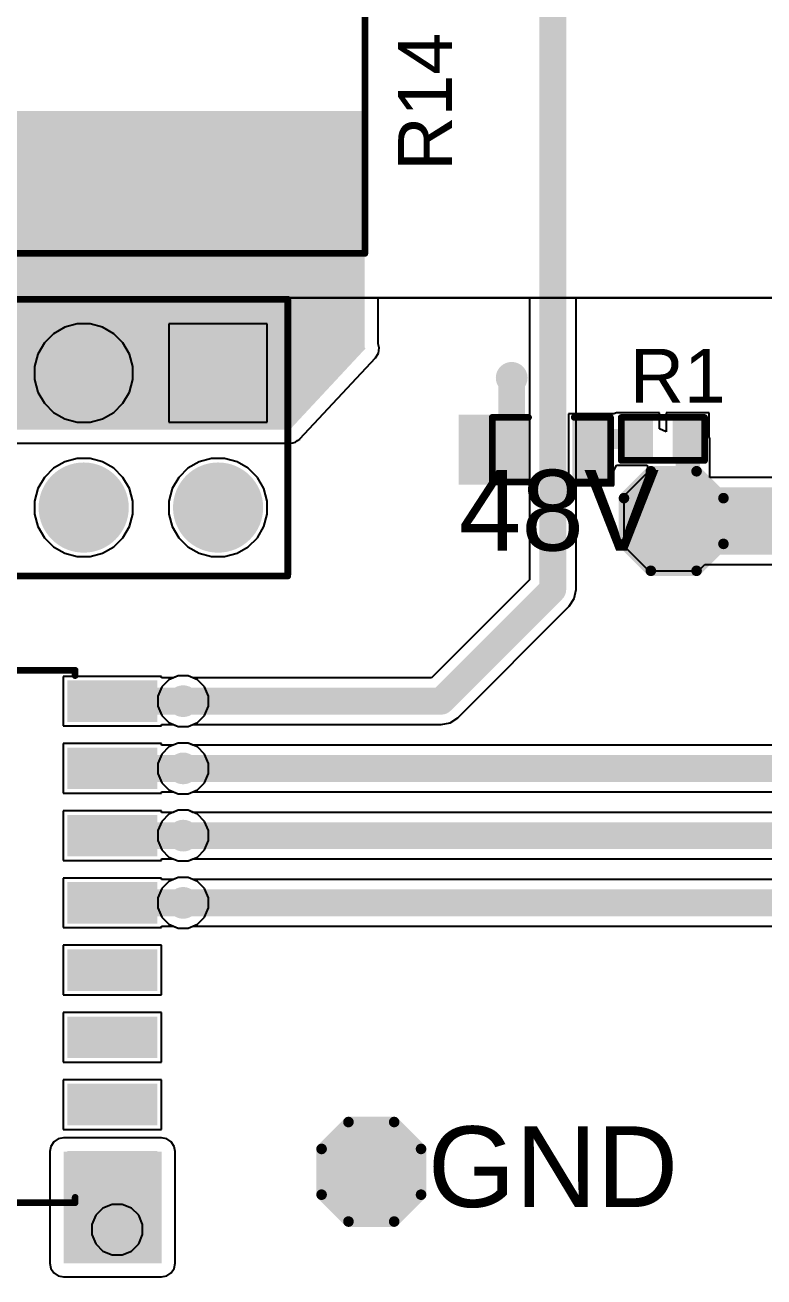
# Model space of a CAD drawing. Header units: millimetres. Extents: x 0 to 5381, y 0 to 5431.
# Drawn here: x 14.64 to 28.61, y 29.31 to 52.95 of the extents above; entities that cross this region are included whole.
import ezdxf

# ---------------------------------------------------------------- set-up
doc = ezdxf.new("R2010")
doc.units = ezdxf.units.MM
for name, color, linetype in [('BottomLayer', 5, 'Continuous'), ('BottomSolder', 6, 'Continuous'), ('MultiLayer', 9, 'Continuous'), ('PadHoleLayer', 156, 'Continuous'), ('TopLayer', 1, 'Continuous'), ('TopOverlay', 2, 'Continuous'), ('TopPaste', 8, 'Continuous'), ('TopSolder', 216, 'Continuous'), ('ViaHoleLayer', 16, 'Continuous')]:
    doc.layers.add(name, color=color, linetype=linetype)
doc.styles.add('Arial', font='', dxfattribs={"height": 0.2})
doc.styles.get('Arial').set_extended_font_data('Arial')

# ---------------------------------------------------------------- blocks, each defined once
blk = doc.blocks.new('16_SOIC__0_154___3_90MM_WIDTH__4')
at = {"layer": 'TopLayer'}
for points in [[(-3.45, 4.735), (-1.95, 4.735), (-1.95, 4.155), (-3.45, 4.155)], [(1.95, 4.735), (3.45, 4.735), (3.45, 4.155), (1.95, 4.155)], [(-3.45, 3.465), (-1.95, 3.465), (-1.95, 2.885), (-3.45, 2.885)], [(1.95, 3.465), (3.45, 3.465), (3.45, 2.885), (1.95, 2.885)], [(-3.45, 2.195), (-1.95, 2.195), (-1.95, 1.615), (-3.45, 1.615)], [(1.95, 2.195), (3.45, 2.195), (3.45, 1.615), (1.95, 1.615)], [(-3.45, 0.925), (-1.95, 0.925), (-1.95, 0.345), (-3.45, 0.345)], [(1.95, 0.925), (3.45, 0.925), (3.45, 0.345), (1.95, 0.345)], [(-3.45, -0.345), (-1.95, -0.345), (-1.95, -0.925), (-3.45, -0.925)], [(1.95, -0.345), (3.45, -0.345), (3.45, -0.925), (1.95, -0.925)], [(-3.45, -1.615), (-1.95, -1.615), (-1.95, -2.195), (-3.45, -2.195)], [(1.95, -1.615), (3.45, -1.615), (3.45, -2.195), (1.95, -2.195)], [(-3.45, -2.885), (-1.95, -2.885), (-1.95, -3.465), (-3.45, -3.465)], [(1.95, -2.885), (3.45, -2.885), (3.45, -3.465), (1.95, -3.465)], [(-3.45, -4.155), (-1.95, -4.155), (-1.95, -4.735), (-3.45, -4.735)], [(1.95, -4.155), (3.45, -4.155), (3.45, -4.735), (1.95, -4.735)]]:
    blk.add_hatch(color=1, dxfattribs=at).paths.add_polyline_path(points)
at = {"layer": 'TopPaste'}
for points in [[(-3.45, 4.735), (-1.95, 4.735), (-1.95, 4.155), (-3.45, 4.155)], [(1.95, 4.735), (3.45, 4.735), (3.45, 4.155), (1.95, 4.155)], [(-3.45, 3.465), (-1.95, 3.465), (-1.95, 2.885), (-3.45, 2.885)], [(1.95, 3.465), (3.45, 3.465), (3.45, 2.885), (1.95, 2.885)], [(-3.45, 2.195), (-1.95, 2.195), (-1.95, 1.615), (-3.45, 1.615)], [(1.95, 2.195), (3.45, 2.195), (3.45, 1.615), (1.95, 1.615)], [(-3.45, 0.925), (-1.95, 0.925), (-1.95, 0.345), (-3.45, 0.345)], [(1.95, 0.925), (3.45, 0.925), (3.45, 0.345), (1.95, 0.345)], [(-3.45, -0.345), (-1.95, -0.345), (-1.95, -0.925), (-3.45, -0.925)], [(1.95, -0.345), (3.45, -0.345), (3.45, -0.925), (1.95, -0.925)], [(-3.45, -1.615), (-1.95, -1.615), (-1.95, -2.195), (-3.45, -2.195)], [(1.95, -1.615), (3.45, -1.615), (3.45, -2.195), (1.95, -2.195)], [(-3.45, -2.885), (-1.95, -2.885), (-1.95, -3.465), (-3.45, -3.465)], [(1.95, -2.885), (3.45, -2.885), (3.45, -3.465), (1.95, -3.465)], [(-3.45, -4.155), (-1.95, -4.155), (-1.95, -4.735), (-3.45, -4.735)], [(1.95, -4.155), (3.45, -4.155), (3.45, -4.735), (1.95, -4.735)]]:
    blk.add_hatch(color=8, dxfattribs=at).paths.add_polyline_path(points)
at = {"layer": 'TopSolder'}
for points in [[(-3.552, 4.837), (-1.848, 4.837), (-1.848, 4.053), (-3.552, 4.053)], [(1.848, 4.837), (3.552, 4.837), (3.552, 4.053), (1.848, 4.053)], [(-3.552, 3.567), (-1.848, 3.567), (-1.848, 2.783), (-3.552, 2.783)], [(1.848, 3.567), (3.552, 3.567), (3.552, 2.783), (1.848, 2.783)], [(-3.552, 2.297), (-1.848, 2.297), (-1.848, 1.513), (-3.552, 1.513)], [(1.848, 2.297), (3.552, 2.297), (3.552, 1.513), (1.848, 1.513)], [(-3.552, 1.027), (-1.848, 1.027), (-1.848, 0.243), (-3.552, 0.243)], [(1.848, 1.027), (3.552, 1.027), (3.552, 0.243), (1.848, 0.243)], [(-3.552, -0.243), (-1.848, -0.243), (-1.848, -1.027), (-3.552, -1.027)], [(1.848, -0.243), (3.552, -0.243), (3.552, -1.027), (1.848, -1.027)], [(-3.552, -1.513), (-1.848, -1.513), (-1.848, -2.297), (-3.552, -2.297)], [(1.848, -1.513), (3.552, -1.513), (3.552, -2.297), (1.848, -2.297)], [(-3.552, -2.783), (-1.848, -2.783), (-1.848, -3.567), (-3.552, -3.567)], [(1.848, -2.783), (3.552, -2.783), (3.552, -3.567), (1.848, -3.567)], [(-3.552, -4.053), (-1.848, -4.053), (-1.848, -4.837), (-3.552, -4.837)], [(1.848, -4.053), (3.552, -4.053), (3.552, -4.837), (1.848, -4.837)]]:
    blk.add_hatch(color=216, dxfattribs=at).paths.add_polyline_path(points)
at = {"layer": 'TopOverlay', "const_width": 0.127}
for points in [[(-2.117, 5.029), (1.982, 5.029)], [(-2.117, 4.928), (-2.117, 5.029)], [(1.997, 4.928), (1.997, 5.029)], [(-3.776, 4.623), (-3.649, 4.496)], [(-3.776, 4.369), (-3.776, 4.623)], [(-3.776, 4.369), (-3.649, 4.496)], [(-2.117, -5.029), (-2.117, -4.928)], [(-2.117, -5.029), (1.982, -5.029)], [(1.997, -5.029), (1.997, -4.928)]]:
    blk.add_lwpolyline(points, dxfattribs=at)
at = {"layer": 'TopOverlay', "const_width": 0.0635}
for points in [[(-2.149, 5.029, 1), (-2.086, 5.029, 1)], [(-2.149, 5.029, 1), (-2.086, 5.029, 1)], [(-2.149, 4.928, 1), (-2.086, 4.928, 1)], [(1.95, 5.029, 1), (2.013, 5.029, 1)], [(1.966, 5.029, 1), (2.029, 5.029, 1)], [(1.966, 4.928, 1), (2.029, 4.928, 1)], [(-3.808, 4.623, 1), (-3.744, 4.623, 1)], [(-3.808, 4.623, 1), (-3.744, 4.623, 1)], [(-3.681, 4.496, 1), (-3.617, 4.496, 1)], [(-3.681, 4.496, 1), (-3.617, 4.496, 1)], [(-3.808, 4.369, 1), (-3.744, 4.369, 1)], [(-3.808, 4.369, 1), (-3.744, 4.369, 1)], [(-2.149, -4.928, 1), (-2.086, -4.928, 1)], [(-2.149, -5.029, 1), (-2.086, -5.029, 1)], [(-2.149, -5.029, 1), (-2.086, -5.029, 1)], [(1.95, -5.029, 1), (2.013, -5.029, 1)], [(1.966, -4.928, 1), (2.029, -4.928, 1)], [(1.966, -5.029, 1), (2.029, -5.029, 1)]]:
    blk.add_lwpolyline(points, format="xyb", close=True, dxfattribs=at)
blk = doc.blocks.new('T__________6')
at = {"layer": 'TopLayer'}
blk.add_hatch(color=1, dxfattribs=at).paths.add_polyline_path([(0.381, 0.762), (-0.381, 0.762), (-0.762, 0.381), (-0.762, -0.381), (-0.381, -0.762), (0.381, -0.762), (0.762, -0.381), (0.762, 0.381)])
at = {"layer": 'TopPaste'}
blk.add_hatch(color=8, dxfattribs=at).paths.add_polyline_path([(0.381, 0.762), (-0.381, 0.762), (-0.762, 0.381), (-0.762, -0.381), (-0.381, -0.762), (0.381, -0.762), (0.762, -0.381), (0.762, 0.381)])
at = {"layer": 'TopSolder'}
blk.add_hatch(color=216, dxfattribs=at).paths.add_polyline_path([(0.432, 0.864), (-0.432, 0.864), (-0.864, 0.432), (-0.864, -0.432), (-0.432, -0.864), (0.432, -0.864), (0.864, -0.432), (0.864, 0.432)])
at = {"layer": 'TopOverlay', "const_width": 0.2}
for points in [[(-0.432, 0.94), (-0.94, 0.432)], [(-0.432, 0.94), (0.432, 0.94)], [(0.432, 0.94), (0.94, 0.432)], [(-0.94, 0.432), (-0.94, -0.432)], [(0.94, 0.432), (0.94, -0.432)], [(-0.94, -0.432), (-0.432, -0.94)], [(0.94, -0.432), (0.432, -0.94)], [(-0.432, -0.94), (0.432, -0.94)]]:
    blk.add_lwpolyline(points, dxfattribs=at)
at = {"layer": 'TopOverlay', "const_width": 0.1}
for points in [[(-0.482, 0.94, 1), (-0.382, 0.94, 1)], [(-0.482, 0.94, 1), (-0.382, 0.94, 1)], [(0.382, 0.94, 1), (0.482, 0.94, 1)], [(0.382, 0.94, 1), (0.482, 0.94, 1)], [(-0.99, 0.432, 1), (-0.89, 0.432, 1)], [(-0.99, 0.432, 1), (-0.89, 0.432, 1)], [(0.89, 0.432, 1), (0.99, 0.432, 1)], [(0.89, 0.432, 1), (0.99, 0.432, 1)], [(-0.99, -0.432, 1), (-0.89, -0.432, 1)], [(-0.99, -0.432, 1), (-0.89, -0.432, 1)], [(0.89, -0.432, 1), (0.99, -0.432, 1)], [(0.89, -0.432, 1), (0.99, -0.432, 1)], [(-0.482, -0.94, 1), (-0.382, -0.94, 1)], [(-0.482, -0.94, 1), (-0.382, -0.94, 1)], [(0.382, -0.94, 1), (0.482, -0.94, 1)], [(0.382, -0.94, 1), (0.482, -0.94, 1)]]:
    blk.add_lwpolyline(points, format="xyb", close=True, dxfattribs=at)
blk = doc.blocks.new('T__________9')
at = {"layer": 'TopLayer'}
blk.add_hatch(color=1, dxfattribs=at).paths.add_polyline_path([(0.381, 0.762), (-0.381, 0.762), (-0.762, 0.381), (-0.762, -0.381), (-0.381, -0.762), (0.381, -0.762), (0.762, -0.381), (0.762, 0.381)])
at = {"layer": 'TopPaste'}
blk.add_hatch(color=8, dxfattribs=at).paths.add_polyline_path([(0.381, 0.762), (-0.381, 0.762), (-0.762, 0.381), (-0.762, -0.381), (-0.381, -0.762), (0.381, -0.762), (0.762, -0.381), (0.762, 0.381)])
at = {"layer": 'TopSolder'}
blk.add_hatch(color=216, dxfattribs=at).paths.add_polyline_path([(0.432, 0.864), (-0.432, 0.864), (-0.864, 0.432), (-0.864, -0.432), (-0.432, -0.864), (0.432, -0.864), (0.864, -0.432), (0.864, 0.432)])
at = {"layer": 'TopOverlay', "const_width": 0.2}
for points in [[(-0.432, 0.94), (-0.94, 0.432)], [(-0.432, 0.94), (0.432, 0.94)], [(0.432, 0.94), (0.94, 0.432)], [(-0.94, 0.432), (-0.94, -0.432)], [(0.94, 0.432), (0.94, -0.432)], [(-0.94, -0.432), (-0.432, -0.94)], [(0.94, -0.432), (0.432, -0.94)], [(-0.432, -0.94), (0.432, -0.94)]]:
    blk.add_lwpolyline(points, dxfattribs=at)
at = {"layer": 'TopOverlay', "const_width": 0.1}
for points in [[(-0.482, 0.94, 1), (-0.382, 0.94, 1)], [(-0.482, 0.94, 1), (-0.382, 0.94, 1)], [(0.382, 0.94, 1), (0.482, 0.94, 1)], [(0.382, 0.94, 1), (0.482, 0.94, 1)], [(-0.99, 0.432, 1), (-0.89, 0.432, 1)], [(-0.99, 0.432, 1), (-0.89, 0.432, 1)], [(0.89, 0.432, 1), (0.99, 0.432, 1)], [(0.89, 0.432, 1), (0.99, 0.432, 1)], [(-0.99, -0.432, 1), (-0.89, -0.432, 1)], [(-0.99, -0.432, 1), (-0.89, -0.432, 1)], [(0.89, -0.432, 1), (0.99, -0.432, 1)], [(0.89, -0.432, 1), (0.99, -0.432, 1)], [(-0.482, -0.94, 1), (-0.382, -0.94, 1)], [(-0.482, -0.94, 1), (-0.382, -0.94, 1)], [(0.382, -0.94, 1), (0.482, -0.94, 1)], [(0.382, -0.94, 1), (0.482, -0.94, 1)]]:
    blk.add_lwpolyline(points, format="xyb", close=True, dxfattribs=at)
blk = doc.blocks.new('R___0402_26')
at = {"layer": 'TopLayer'}
for points in [[(-0.699, -0.318), (-0.699, 0.318), (-0.241, 0.318), (-0.241, -0.318)], [(0.241, -0.318), (0.241, 0.318), (0.699, 0.318), (0.699, -0.318)]]:
    blk.add_hatch(color=1, dxfattribs=at).paths.add_polyline_path(points)
at = {"layer": 'TopPaste'}
for points in [[(-0.699, -0.318), (-0.699, 0.318), (-0.241, 0.318), (-0.241, -0.318)], [(0.241, -0.318), (0.241, 0.318), (0.699, 0.318), (0.699, -0.318)]]:
    blk.add_hatch(color=8, dxfattribs=at).paths.add_polyline_path(points)
at = {"layer": 'TopSolder'}
for points in [[(-0.754, -0.373), (-0.754, 0.373), (-0.186, 0.373), (-0.186, -0.373)], [(0.186, -0.373), (0.186, 0.373), (0.754, 0.373), (0.754, -0.373)]]:
    blk.add_hatch(color=216, dxfattribs=at).paths.add_polyline_path(points)
at = {"layer": 'TopOverlay'}
for points, const_width in [([(0.787, 0.406), (-0.787, 0.406)], 0.127), ([(-0.787, 0.406), (-0.787, -0.406)], 0.127), ([(0.787, 0.406), (0.787, -0.406)], 0.127), ([(0.787, -0.406), (-0.787, -0.406)], 0.127), ([(0.813, -0.432), (-0.813, -0.432)], 0.00323)]:
    blk.add_lwpolyline(points, dxfattribs=dict(at, const_width=const_width))
for points, const_width in [([(-0.819, 0.406, 1), (-0.756, 0.406, 1)], 0.0635), ([(-0.819, 0.406, 1), (-0.756, 0.406, 1)], 0.0635), ([(0.756, 0.406, 1), (0.819, 0.406, 1)], 0.0635), ([(0.756, 0.406, 1), (0.819, 0.406, 1)], 0.0635), ([(-0.819, -0.406, 1), (-0.756, -0.406, 1)], 0.0635), ([(-0.819, -0.406, 1), (-0.756, -0.406, 1)], 0.0635), ([(-0.814, -0.432, 1), (-0.812, -0.432, 1)], 0.00161), ([(0.756, -0.406, 1), (0.819, -0.406, 1)], 0.0635), ([(0.756, -0.406, 1), (0.819, -0.406, 1)], 0.0635), ([(0.812, -0.432, 1), (0.814, -0.432, 1)], 0.00161)]:
    blk.add_lwpolyline(points, format="xyb", close=True, dxfattribs=dict(at, const_width=const_width))
blk = doc.blocks.new('LED_0603_34')
at = {"layer": 'TopLayer'}
for points in [[(-1, 0.5), (-0.5, 0.5), (-0.5, -0.5), (-1, -0.5)], [(0.5, 0.5), (1, 0.5), (1, -0.5), (0.5, -0.5)]]:
    blk.add_hatch(color=1, dxfattribs=at).paths.add_polyline_path(points)
at = {"layer": 'TopOverlay'}
blk.add_hatch(color=2, dxfattribs=at).paths.add_polyline_path([(1.118, -0.66), (1.753, -0.66), (1.753, 0.66), (1.118, 0.66)])
at = {"layer": 'TopPaste'}
for points in [[(-1, 0.5), (-0.5, 0.5), (-0.5, -0.5), (-1, -0.5)], [(0.5, 0.5), (1, 0.5), (1, -0.5), (0.5, -0.5)]]:
    blk.add_hatch(color=8, dxfattribs=at).paths.add_polyline_path(points)
at = {"layer": 'TopSolder'}
for points in [[(-1.102, 0.602), (-0.398, 0.602), (-0.398, -0.602), (-1.102, -0.602)], [(0.398, 0.602), (1.102, 0.602), (1.102, -0.602), (0.398, -0.602)]]:
    blk.add_hatch(color=216, dxfattribs=at).paths.add_polyline_path(points)
at = {"layer": 'TopOverlay', "const_width": 0.127}
for points in [[(-1.118, 0.61), (-1.118, -0.61)], [(-0.432, 0.61), (-1.118, 0.61)], [(1.118, 0.61), (0.432, 0.61)], [(1.118, 0.61), (1.118, -0.61)], [(-0.432, -0.61), (-1.118, -0.61)], [(1.118, -0.61), (0.432, -0.61)]]:
    blk.add_lwpolyline(points, dxfattribs=at)
at = {"layer": 'TopOverlay', "const_width": 0.0635}
for points in [[(-1.149, 0.61, 1), (-1.086, 0.61, 1)], [(-1.149, 0.61, 1), (-1.086, 0.61, 1)], [(-0.464, 0.61, 1), (-0.4, 0.61, 1)], [(0.4, 0.61, 1), (0.464, 0.61, 1)], [(1.086, 0.61, 1), (1.149, 0.61, 1)], [(1.086, 0.61, 1), (1.149, 0.61, 1)], [(-1.149, -0.61, 1), (-1.086, -0.61, 1)], [(-1.149, -0.61, 1), (-1.086, -0.61, 1)], [(-0.464, -0.61, 1), (-0.4, -0.61, 1)], [(0.4, -0.61, 1), (0.464, -0.61, 1)], [(1.086, -0.61, 1), (1.149, -0.61, 1)], [(1.086, -0.61, 1), (1.149, -0.61, 1)]]:
    blk.add_lwpolyline(points, format="xyb", close=True, dxfattribs=at)
blk = doc.blocks.new('HFD16_24_ZFH_3N_39')
at = {"layer": 'BottomLayer'}
h = blk.add_hatch(color=5, dxfattribs=at)
edge = h.paths.add_edge_path()
edge.add_arc((-6.35, 3.81), 1, 0, 360)
h = blk.add_hatch(color=5, dxfattribs=at)
edge = h.paths.add_edge_path()
edge.add_arc((3.81, 3.81), 1, 0, 360)
h = blk.add_hatch(color=5, dxfattribs=at)
edge = h.paths.add_edge_path()
edge.add_arc((6.35, 3.81), 1, 0, 360)
h = blk.add_hatch(color=5, dxfattribs=at)
edge = h.paths.add_edge_path()
edge.add_arc((-6.35, -3.81), 1, 0, 360)
h = blk.add_hatch(color=5, dxfattribs=at)
edge = h.paths.add_edge_path()
edge.add_arc((3.81, -3.81), 1, 0, 360)
h = blk.add_hatch(color=5, dxfattribs=at)
edge = h.paths.add_edge_path()
edge.add_arc((6.35, -3.81), 1, 0, 360)
at = {"layer": 'BottomSolder'}
h = blk.add_hatch(color=6, dxfattribs=at)
edge = h.paths.add_edge_path()
edge.add_arc((-6.35, 3.81), 1.051, 0, 360)
h = blk.add_hatch(color=6, dxfattribs=at)
edge = h.paths.add_edge_path()
edge.add_arc((3.81, 3.81), 1.051, 0, 360)
h = blk.add_hatch(color=6, dxfattribs=at)
edge = h.paths.add_edge_path()
edge.add_arc((6.35, 3.81), 1.051, 0, 360)
h = blk.add_hatch(color=6, dxfattribs=at)
edge = h.paths.add_edge_path()
edge.add_arc((-6.35, -3.81), 1.051, 0, 360)
h = blk.add_hatch(color=6, dxfattribs=at)
edge = h.paths.add_edge_path()
edge.add_arc((3.81, -3.81), 1.051, 0, 360)
h = blk.add_hatch(color=6, dxfattribs=at)
edge = h.paths.add_edge_path()
edge.add_arc((6.35, -3.81), 1.051, 0, 360)
at = {"layer": 'MultiLayer'}
h = blk.add_hatch(color=9, dxfattribs=at)
edge = h.paths.add_edge_path()
edge.add_arc((-6.35, 3.81), 1, 0, 360)
h = blk.add_hatch(color=9, dxfattribs=at)
edge = h.paths.add_edge_path()
edge.add_arc((3.81, 3.81), 1, 0, 360)
h = blk.add_hatch(color=9, dxfattribs=at)
edge = h.paths.add_edge_path()
edge.add_arc((6.35, 3.81), 1, 0, 360)
h = blk.add_hatch(color=9, dxfattribs=at)
edge = h.paths.add_edge_path()
edge.add_arc((-6.35, -3.81), 1, 0, 360)
h = blk.add_hatch(color=9, dxfattribs=at)
edge = h.paths.add_edge_path()
edge.add_arc((3.81, -3.81), 1, 0, 360)
h = blk.add_hatch(color=9, dxfattribs=at)
edge = h.paths.add_edge_path()
edge.add_arc((6.35, -3.81), 1, 0, 360)
at = {"layer": 'PadHoleLayer'}
h = blk.add_hatch(color=156, dxfattribs=at)
edge = h.paths.add_edge_path()
edge.add_arc((-6.35, 3.81), 0.6, 0, 360)
h = blk.add_hatch(color=156, dxfattribs=at)
edge = h.paths.add_edge_path()
edge.add_arc((3.81, 3.81), 0.6, 0, 360)
h = blk.add_hatch(color=156, dxfattribs=at)
edge = h.paths.add_edge_path()
edge.add_arc((6.35, 3.81), 0.6, 0, 360)
h = blk.add_hatch(color=156, dxfattribs=at)
edge = h.paths.add_edge_path()
edge.add_arc((-6.35, -3.81), 0.6, 0, 360)
h = blk.add_hatch(color=156, dxfattribs=at)
edge = h.paths.add_edge_path()
edge.add_arc((3.81, -3.81), 0.6, 0, 360)
h = blk.add_hatch(color=156, dxfattribs=at)
edge = h.paths.add_edge_path()
edge.add_arc((6.35, -3.81), 0.6, 0, 360)
at = {"layer": 'TopLayer'}
h = blk.add_hatch(color=1, dxfattribs=at)
edge = h.paths.add_edge_path()
edge.add_arc((-6.35, 3.81), 1, 0, 360)
h = blk.add_hatch(color=1, dxfattribs=at)
edge = h.paths.add_edge_path()
edge.add_arc((3.81, 3.81), 1, 0, 360)
h = blk.add_hatch(color=1, dxfattribs=at)
edge = h.paths.add_edge_path()
edge.add_arc((6.35, 3.81), 1, 0, 360)
h = blk.add_hatch(color=1, dxfattribs=at)
edge = h.paths.add_edge_path()
edge.add_arc((-6.35, -3.81), 1, 0, 360)
h = blk.add_hatch(color=1, dxfattribs=at)
edge = h.paths.add_edge_path()
edge.add_arc((3.81, -3.81), 1, 0, 360)
h = blk.add_hatch(color=1, dxfattribs=at)
edge = h.paths.add_edge_path()
edge.add_arc((6.35, -3.81), 1, 0, 360)
at = {"layer": 'TopOverlay'}
blk.add_hatch(color=2, dxfattribs=at).paths.add_polyline_path([(-5.219, 2.681), (-4.279, 2.681), (-4.279, 4.865), (-5.219, 4.865)])
at = {"layer": 'TopSolder'}
h = blk.add_hatch(color=216, dxfattribs=at)
edge = h.paths.add_edge_path()
edge.add_arc((-6.35, 3.81), 1.051, 0, 360)
h = blk.add_hatch(color=216, dxfattribs=at)
edge = h.paths.add_edge_path()
edge.add_arc((3.81, 3.81), 1.051, 0, 360)
h = blk.add_hatch(color=216, dxfattribs=at)
edge = h.paths.add_edge_path()
edge.add_arc((6.35, 3.81), 1.051, 0, 360)
h = blk.add_hatch(color=216, dxfattribs=at)
edge = h.paths.add_edge_path()
edge.add_arc((-6.35, -3.81), 1.051, 0, 360)
h = blk.add_hatch(color=216, dxfattribs=at)
edge = h.paths.add_edge_path()
edge.add_arc((3.81, -3.81), 1.051, 0, 360)
h = blk.add_hatch(color=216, dxfattribs=at)
edge = h.paths.add_edge_path()
edge.add_arc((6.35, -3.81), 1.051, 0, 360)
at = {"layer": 'TopOverlay', "const_width": 0.127}
for points in [[(-7.595, 5.3), (8.205, 5.3)], [(-7.595, 5.3), (-7.595, -5.38)], [(8.205, 5.3), (8.205, -5.3)], [(-7.595, -5.38), (8.205, -5.38)]]:
    blk.add_lwpolyline(points, dxfattribs=at)
at = {"layer": 'TopOverlay', "const_width": 0.0635}
for points in [[(-7.627, 5.3, 1), (-7.563, 5.3, 1)], [(-7.627, 5.3, 1), (-7.563, 5.3, 1)], [(8.173, 5.3, 1), (8.237, 5.3, 1)], [(8.173, 5.3, 1), (8.237, 5.3, 1)], [(-7.627, -5.38, 1), (-7.563, -5.38, 1)], [(-7.627, -5.38, 1), (-7.563, -5.38, 1)], [(8.173, -5.3, 1), (8.237, -5.3, 1)], [(8.173, -5.38, 1), (8.237, -5.38, 1)]]:
    blk.add_lwpolyline(points, format="xyb", close=True, dxfattribs=at)
blk = doc.blocks.new('PH_01291_45')
at = {"layer": 'BottomLayer'}
h = blk.add_hatch(color=5, dxfattribs=at)
edge = h.paths.add_edge_path()
edge.add_arc((-2.54, 1.27), 0.75, 0, 360)
h = blk.add_hatch(color=5, dxfattribs=at)
edge = h.paths.add_edge_path()
edge.add_arc((0, 1.27), 0.75, 0, 360)
h = blk.add_hatch(color=5, dxfattribs=at)
edge = h.paths.add_edge_path()
edge.add_arc((2.54, 1.27), 0.75, 0, 360)
blk.add_hatch(color=5, dxfattribs=at).paths.add_polyline_path([(-3.29, -0.52), (-1.79, -0.52), (-1.79, -2.02), (-3.29, -2.02)])
h = blk.add_hatch(color=5, dxfattribs=at)
edge = h.paths.add_edge_path()
edge.add_arc((0, -1.27), 0.75, 0, 360)
h = blk.add_hatch(color=5, dxfattribs=at)
edge = h.paths.add_edge_path()
edge.add_arc((2.54, -1.27), 0.75, 0, 360)
at = {"layer": 'BottomSolder'}
h = blk.add_hatch(color=6, dxfattribs=at)
edge = h.paths.add_edge_path()
edge.add_arc((-2.54, 1.27), 0.852, 0, 360)
h = blk.add_hatch(color=6, dxfattribs=at)
edge = h.paths.add_edge_path()
edge.add_arc((0, 1.27), 0.852, 0, 360)
h = blk.add_hatch(color=6, dxfattribs=at)
edge = h.paths.add_edge_path()
edge.add_arc((2.54, 1.27), 0.852, 0, 360)
blk.add_hatch(color=6, dxfattribs=at).paths.add_polyline_path([(-3.392, -0.418), (-1.688, -0.418), (-1.688, -2.122), (-3.392, -2.122)])
h = blk.add_hatch(color=6, dxfattribs=at)
edge = h.paths.add_edge_path()
edge.add_arc((0, -1.27), 0.852, 0, 360)
h = blk.add_hatch(color=6, dxfattribs=at)
edge = h.paths.add_edge_path()
edge.add_arc((2.54, -1.27), 0.852, 0, 360)
at = {"layer": 'MultiLayer'}
h = blk.add_hatch(color=9, dxfattribs=at)
edge = h.paths.add_edge_path()
edge.add_arc((-2.54, 1.27), 0.75, 0, 360)
h = blk.add_hatch(color=9, dxfattribs=at)
edge = h.paths.add_edge_path()
edge.add_arc((0, 1.27), 0.75, 0, 360)
h = blk.add_hatch(color=9, dxfattribs=at)
edge = h.paths.add_edge_path()
edge.add_arc((2.54, 1.27), 0.75, 0, 360)
blk.add_hatch(color=9, dxfattribs=at).paths.add_polyline_path([(-3.29, -0.52), (-1.79, -0.52), (-1.79, -2.02), (-3.29, -2.02)])
h = blk.add_hatch(color=9, dxfattribs=at)
edge = h.paths.add_edge_path()
edge.add_arc((0, -1.27), 0.75, 0, 360)
h = blk.add_hatch(color=9, dxfattribs=at)
edge = h.paths.add_edge_path()
edge.add_arc((2.54, -1.27), 0.75, 0, 360)
at = {"layer": 'PadHoleLayer'}
h = blk.add_hatch(color=156, dxfattribs=at)
edge = h.paths.add_edge_path()
edge.add_arc((-2.54, 1.27), 0.51, 0, 360)
h = blk.add_hatch(color=156, dxfattribs=at)
edge = h.paths.add_edge_path()
edge.add_arc((0, 1.27), 0.51, 0, 360)
h = blk.add_hatch(color=156, dxfattribs=at)
edge = h.paths.add_edge_path()
edge.add_arc((2.54, 1.27), 0.51, 0, 360)
h = blk.add_hatch(color=156, dxfattribs=at)
edge = h.paths.add_edge_path()
edge.add_arc((-2.54, -1.27), 0.51, 0, 360)
h = blk.add_hatch(color=156, dxfattribs=at)
edge = h.paths.add_edge_path()
edge.add_arc((0, -1.27), 0.51, 0, 360)
h = blk.add_hatch(color=156, dxfattribs=at)
edge = h.paths.add_edge_path()
edge.add_arc((2.54, -1.27), 0.51, 0, 360)
at = {"layer": 'TopLayer'}
h = blk.add_hatch(color=1, dxfattribs=at)
edge = h.paths.add_edge_path()
edge.add_arc((-2.54, 1.27), 0.75, 0, 360)
h = blk.add_hatch(color=1, dxfattribs=at)
edge = h.paths.add_edge_path()
edge.add_arc((0, 1.27), 0.75, 0, 360)
h = blk.add_hatch(color=1, dxfattribs=at)
edge = h.paths.add_edge_path()
edge.add_arc((2.54, 1.27), 0.75, 0, 360)
blk.add_hatch(color=1, dxfattribs=at).paths.add_polyline_path([(-3.29, -0.52), (-1.79, -0.52), (-1.79, -2.02), (-3.29, -2.02)])
h = blk.add_hatch(color=1, dxfattribs=at)
edge = h.paths.add_edge_path()
edge.add_arc((0, -1.27), 0.75, 0, 360)
h = blk.add_hatch(color=1, dxfattribs=at)
edge = h.paths.add_edge_path()
edge.add_arc((2.54, -1.27), 0.75, 0, 360)
at = {"layer": 'TopSolder'}
h = blk.add_hatch(color=216, dxfattribs=at)
edge = h.paths.add_edge_path()
edge.add_arc((-2.54, 1.27), 0.852, 0, 360)
h = blk.add_hatch(color=216, dxfattribs=at)
edge = h.paths.add_edge_path()
edge.add_arc((0, 1.27), 0.852, 0, 360)
h = blk.add_hatch(color=216, dxfattribs=at)
edge = h.paths.add_edge_path()
edge.add_arc((2.54, 1.27), 0.852, 0, 360)
blk.add_hatch(color=216, dxfattribs=at).paths.add_polyline_path([(-3.392, -0.418), (-1.688, -0.418), (-1.688, -2.122), (-3.392, -2.122)])
h = blk.add_hatch(color=216, dxfattribs=at)
edge = h.paths.add_edge_path()
edge.add_arc((0, -1.27), 0.852, 0, 360)
h = blk.add_hatch(color=216, dxfattribs=at)
edge = h.paths.add_edge_path()
edge.add_arc((2.54, -1.27), 0.852, 0, 360)
at = {"layer": 'TopOverlay', "const_width": 0.127}
for points in [[(3.909, 2.562), (-3.858, 2.562)], [(-3.858, 2.543), (-3.858, -2.664)], [(3.909, 2.562), (3.909, -2.664)], [(3.909, -2.664), (-3.858, -2.664)]]:
    blk.add_lwpolyline(points, dxfattribs=at)
at = {"layer": 'TopOverlay', "const_width": 0.0635}
for points in [[(-3.889, 2.562, 1), (-3.826, 2.562, 1)], [(-3.889, 2.543, 1), (-3.826, 2.543, 1)], [(3.877, 2.562, 1), (3.94, 2.562, 1)], [(3.877, 2.562, 1), (3.94, 2.562, 1)], [(-3.889, -2.664, 1), (-3.826, -2.664, 1)], [(-3.889, -2.664, 1), (-3.826, -2.664, 1)], [(3.877, -2.664, 1), (3.94, -2.664, 1)], [(3.877, -2.664, 1), (3.94, -2.664, 1)]]:
    blk.add_lwpolyline(points, format="xyb", close=True, dxfattribs=at)

msp = doc.modelspace()

# ---------------------------------------------------------------- hatches: boundary and pattern name
at = {"layer": 'BottomLayer'}
h = msp.add_hatch(color=5, dxfattribs=at)
edge = h.paths.add_edge_path()
edge.add_arc((23.837, 46.291), 0.3, 0, 360)
h = msp.add_hatch(color=5, dxfattribs=at)
edge = h.paths.add_edge_path()
edge.add_arc((17.628, 40.183), 0.3, 0, 360)
h = msp.add_hatch(color=5, dxfattribs=at)
edge = h.paths.add_edge_path()
edge.add_arc((17.628, 38.913), 0.3, 0, 360)
h = msp.add_hatch(color=5, dxfattribs=at)
edge = h.paths.add_edge_path()
edge.add_arc((17.628, 37.643), 0.3, 0, 360)
h = msp.add_hatch(color=5, dxfattribs=at)
edge = h.paths.add_edge_path()
edge.add_arc((17.628, 36.373), 0.3, 0, 360)
h = msp.add_hatch(color=5, dxfattribs=at)
edge = h.paths.add_edge_path()
edge.add_arc((21.184, 31.293), 0.3, 0, 360)
h = msp.add_hatch(color=5, dxfattribs=at)
edge = h.paths.add_edge_path()
edge.add_arc((16.383, 30.201), 0.3, 0, 360)
at = {"layer": 'BottomSolder'}
h = msp.add_hatch(color=6, dxfattribs=at)
edge = h.paths.add_edge_path()
edge.add_arc((23.837, 46.291), 0.15, 0, 360)
h = msp.add_hatch(color=6, dxfattribs=at)
edge = h.paths.add_edge_path()
edge.add_arc((17.628, 40.183), 0.15, 0, 360)
h = msp.add_hatch(color=6, dxfattribs=at)
edge = h.paths.add_edge_path()
edge.add_arc((17.628, 38.913), 0.15, 0, 360)
h = msp.add_hatch(color=6, dxfattribs=at)
edge = h.paths.add_edge_path()
edge.add_arc((17.628, 37.643), 0.15, 0, 360)
h = msp.add_hatch(color=6, dxfattribs=at)
edge = h.paths.add_edge_path()
edge.add_arc((17.628, 36.373), 0.15, 0, 360)
h = msp.add_hatch(color=6, dxfattribs=at)
edge = h.paths.add_edge_path()
edge.add_arc((21.184, 31.293), 0.15, 0, 360)
h = msp.add_hatch(color=6, dxfattribs=at)
edge = h.paths.add_edge_path()
edge.add_arc((16.383, 30.201), 0.15, 0, 360)
at = {"layer": 'TopLayer'}
for points in [[(10.389, 46.863), (21.057, 46.863), (21.057, 51.333), (10.389, 51.333)], [(11.786, 45.314), (19.647, 45.314), (19.647, 50.952), (11.786, 50.952)], [(19.647, 45.314), (21.075, 46.846), (20.187, 47.674), (18.758, 46.142)], [(15.367, 29.566), (17.221, 29.566), (17.221, 31.674), (15.367, 31.674)]]:
    msp.add_hatch(color=1, dxfattribs=at).paths.add_polyline_path(points)
h = msp.add_hatch(color=1, dxfattribs=at)
edge = h.paths.add_edge_path()
edge.add_arc((23.837, 46.291), 0.3, 0, 360)
h = msp.add_hatch(color=1, dxfattribs=at)
edge = h.paths.add_edge_path()
edge.add_arc((17.628, 40.183), 0.3, 0, 360)
h = msp.add_hatch(color=1, dxfattribs=at)
edge = h.paths.add_edge_path()
edge.add_arc((17.628, 38.913), 0.3, 0, 360)
h = msp.add_hatch(color=1, dxfattribs=at)
edge = h.paths.add_edge_path()
edge.add_arc((17.628, 37.643), 0.3, 0, 360)
h = msp.add_hatch(color=1, dxfattribs=at)
edge = h.paths.add_edge_path()
edge.add_arc((17.628, 36.373), 0.3, 0, 360)
h = msp.add_hatch(color=1, dxfattribs=at)
edge = h.paths.add_edge_path()
edge.add_arc((21.184, 31.293), 0.3, 0, 360)
h = msp.add_hatch(color=1, dxfattribs=at)
edge = h.paths.add_edge_path()
edge.add_arc((16.383, 30.201), 0.3, 0, 360)
at = {"layer": 'TopSolder'}
h = msp.add_hatch(color=216, dxfattribs=at)
edge = h.paths.add_edge_path()
edge.add_arc((23.837, 46.291), 0.15, 0, 360)
h = msp.add_hatch(color=216, dxfattribs=at)
edge = h.paths.add_edge_path()
edge.add_arc((17.628, 40.183), 0.15, 0, 360)
h = msp.add_hatch(color=216, dxfattribs=at)
edge = h.paths.add_edge_path()
edge.add_arc((17.628, 38.913), 0.15, 0, 360)
h = msp.add_hatch(color=216, dxfattribs=at)
edge = h.paths.add_edge_path()
edge.add_arc((17.628, 37.643), 0.15, 0, 360)
h = msp.add_hatch(color=216, dxfattribs=at)
edge = h.paths.add_edge_path()
edge.add_arc((17.628, 36.373), 0.15, 0, 360)
h = msp.add_hatch(color=216, dxfattribs=at)
edge = h.paths.add_edge_path()
edge.add_arc((21.184, 31.293), 0.15, 0, 360)
h = msp.add_hatch(color=216, dxfattribs=at)
edge = h.paths.add_edge_path()
edge.add_arc((16.383, 30.201), 0.15, 0, 360)
at = {"layer": 'ViaHoleLayer'}
h = msp.add_hatch(color=16, dxfattribs=at)
edge = h.paths.add_edge_path()
edge.add_arc((23.837, 46.291), 0.15, 0, 360)
h = msp.add_hatch(color=16, dxfattribs=at)
edge = h.paths.add_edge_path()
edge.add_arc((17.628, 40.183), 0.15, 0, 360)
h = msp.add_hatch(color=16, dxfattribs=at)
edge = h.paths.add_edge_path()
edge.add_arc((17.628, 38.913), 0.15, 0, 360)
h = msp.add_hatch(color=16, dxfattribs=at)
edge = h.paths.add_edge_path()
edge.add_arc((17.628, 37.643), 0.15, 0, 360)
h = msp.add_hatch(color=16, dxfattribs=at)
edge = h.paths.add_edge_path()
edge.add_arc((17.628, 36.373), 0.15, 0, 360)
h = msp.add_hatch(color=16, dxfattribs=at)
edge = h.paths.add_edge_path()
edge.add_arc((21.184, 31.293), 0.15, 0, 360)
h = msp.add_hatch(color=16, dxfattribs=at)
edge = h.paths.add_edge_path()
edge.add_arc((16.383, 30.201), 0.15, 0, 360)

# ---------------------------------------------------------------- linework, layer by layer
at = {"layer": 'BottomLayer'}
for p, q in [((80.162, 47.803), (8.026, 47.803)), ((8.026, 47.803), (24.172, 47.803)), ((24.172, 47.803), (24.172, 42.473)), ((25.053, 42.291), (25.053, 47.803)), ((25.053, 47.803), (43.349, 47.803)), ((15.626, 47.308), (15.39, 47.245)), ((15.87, 47.308), (15.626, 47.308)), ((16.106, 47.245), (15.87, 47.308)), ((19.216, 47.308), (17.36, 47.308)), ((17.36, 47.308), (17.36, 45.453)), ((19.216, 45.453), (19.216, 47.308)), ((15.178, 47.123), (15.006, 46.95)), ((15.39, 47.245), (15.178, 47.123)), ((16.318, 47.123), (16.106, 47.245)), ((16.49, 46.95), (16.318, 47.123)), ((15.006, 46.95), (14.883, 46.739)), ((16.613, 46.739), (16.49, 46.95)), ((14.883, 46.739), (14.82, 46.503)), ((16.676, 46.503), (16.613, 46.739)), ((14.82, 46.503), (14.82, 46.258)), ((16.676, 46.258), (16.676, 46.503)), ((14.82, 46.258), (14.883, 46.022)), ((16.613, 46.022), (16.676, 46.258)), ((14.883, 46.022), (15.006, 45.811)), ((16.49, 45.811), (16.613, 46.022)), ((15.006, 45.811), (15.178, 45.638)), ((16.318, 45.638), (16.49, 45.811)), ((15.178, 45.638), (15.39, 45.516)), ((15.39, 45.516), (15.626, 45.453)), ((15.626, 45.453), (15.87, 45.453)), ((15.87, 45.453), (16.106, 45.516)), ((16.106, 45.516), (16.318, 45.638)), ((17.36, 45.453), (19.216, 45.453)), ((15.39, 44.705), (15.178, 44.583)), ((15.626, 44.768), (15.39, 44.705)), ((15.87, 44.768), (15.626, 44.768)), ((16.106, 44.705), (15.87, 44.768)), ((16.318, 44.583), (16.106, 44.705)), ((17.93, 44.705), (17.718, 44.583)), ((18.166, 44.768), (17.93, 44.705)), ((18.41, 44.768), (18.166, 44.768)), ((18.646, 44.705), (18.41, 44.768)), ((18.858, 44.583), (18.646, 44.705)), ((15.178, 44.583), (15.006, 44.41)), ((16.49, 44.41), (16.318, 44.583)), ((17.718, 44.583), (17.546, 44.41)), ((19.03, 44.41), (18.858, 44.583)), ((15.006, 44.41), (14.883, 44.199)), ((16.613, 44.199), (16.49, 44.41)), ((17.546, 44.41), (17.423, 44.199)), ((19.153, 44.199), (19.03, 44.41)), ((14.883, 44.199), (14.82, 43.963)), ((16.676, 43.963), (16.613, 44.199)), ((17.423, 44.199), (17.36, 43.963)), ((19.216, 43.963), (19.153, 44.199)), ((14.82, 43.963), (14.82, 43.718)), ((16.676, 43.718), (16.676, 43.963)), ((17.36, 43.963), (17.36, 43.718)), ((19.216, 43.718), (19.216, 43.963)), ((14.82, 43.718), (14.883, 43.482)), ((16.613, 43.482), (16.676, 43.718)), ((17.36, 43.718), (17.423, 43.482)), ((19.153, 43.482), (19.216, 43.718)), ((14.883, 43.482), (15.006, 43.271)), ((16.49, 43.271), (16.613, 43.482)), ((17.423, 43.482), (17.546, 43.271)), ((19.03, 43.271), (19.153, 43.482)), ((15.006, 43.271), (15.178, 43.098)), ((15.178, 43.098), (15.39, 42.976)), ((16.106, 42.976), (16.318, 43.098)), ((16.318, 43.098), (16.49, 43.271)), ((17.546, 43.271), (17.718, 43.098)), ((17.718, 43.098), (17.93, 42.976)), ((18.646, 42.976), (18.858, 43.098)), ((18.858, 43.098), (19.03, 43.271)), ((15.39, 42.976), (15.626, 42.913)), ((15.626, 42.913), (15.87, 42.913)), ((15.87, 42.913), (16.106, 42.976)), ((17.93, 42.976), (18.166, 42.913)), ((18.166, 42.913), (18.41, 42.913)), ((18.41, 42.913), (18.646, 42.976)), ((24.172, 42.473), (22.322, 40.623)), ((24.924, 41.98), (25.019, 42.123)), ((25.019, 42.123), (25.053, 42.291)), ((22.816, 39.871), (24.924, 41.98)), ((17.223, 40.453), (17.15, 40.278)), ((17.357, 40.588), (17.223, 40.453)), ((17.533, 40.661), (17.357, 40.588)), ((17.723, 40.661), (17.533, 40.661)), ((17.813, 40.623), (17.723, 40.661)), ((22.322, 40.623), (17.813, 40.623)), ((17.15, 40.278), (17.15, 40.088)), ((17.15, 40.088), (17.223, 39.912)), ((17.223, 39.912), (17.357, 39.778)), ((17.357, 39.778), (17.533, 39.705)), ((17.723, 39.705), (17.813, 39.743)), ((17.813, 39.743), (22.504, 39.743)), ((22.504, 39.743), (22.673, 39.776)), ((22.673, 39.776), (22.816, 39.871)), ((17.533, 39.705), (17.723, 39.705)), ((17.357, 39.318), (17.223, 39.183)), ((17.533, 39.391), (17.357, 39.318)), ((17.723, 39.391), (17.533, 39.391)), ((17.813, 39.353), (17.723, 39.391)), ((41.753, 39.353), (17.813, 39.353)), ((17.223, 39.183), (17.15, 39.008)), ((17.15, 39.008), (17.15, 38.818)), ((17.15, 38.818), (17.223, 38.642)), ((17.223, 38.642), (17.357, 38.508)), ((17.357, 38.508), (17.533, 38.435)), ((17.533, 38.435), (17.723, 38.435)), ((17.723, 38.435), (17.813, 38.473)), ((17.813, 38.473), (41.935, 38.473)), ((17.533, 38.121), (17.357, 38.048)), ((17.723, 38.121), (17.533, 38.121)), ((17.813, 38.083), (17.723, 38.121)), ((60.955, 38.083), (17.813, 38.083)), ((17.223, 37.913), (17.15, 37.738)), ((17.357, 38.048), (17.223, 37.913)), ((17.15, 37.738), (17.15, 37.548)), ((17.15, 37.548), (17.223, 37.372)), ((17.223, 37.372), (17.357, 37.238)), ((17.357, 37.238), (17.533, 37.165)), ((17.533, 37.165), (17.723, 37.165)), ((17.723, 37.165), (17.813, 37.203)), ((17.813, 37.203), (61.138, 37.203)), ((17.357, 36.778), (17.223, 36.643)), ((17.533, 36.851), (17.357, 36.778)), ((17.723, 36.851), (17.533, 36.851)), ((17.813, 36.813), (17.723, 36.851)), ((79.294, 36.813), (17.813, 36.813)), ((17.223, 36.643), (17.15, 36.468)), ((17.15, 36.468), (17.15, 36.278)), ((17.15, 36.278), (17.223, 36.102)), ((17.223, 36.102), (17.357, 35.968)), ((17.357, 35.968), (17.533, 35.895)), ((17.533, 35.895), (17.723, 35.895)), ((17.723, 35.895), (17.813, 35.933)), ((17.813, 35.933), (79.477, 35.933)), ((16.112, 30.606), (15.978, 30.471)), ((16.288, 30.678), (16.112, 30.606)), ((16.478, 30.678), (16.288, 30.678)), ((16.654, 30.606), (16.478, 30.678)), ((16.788, 30.471), (16.654, 30.606)), ((15.978, 30.471), (15.905, 30.296)), ((15.905, 30.296), (15.905, 30.106)), ((16.861, 30.296), (16.788, 30.471)), ((16.861, 30.106), (16.861, 30.296)), ((15.905, 30.106), (15.978, 29.93)), ((16.788, 29.93), (16.861, 30.106)), ((15.978, 29.93), (16.112, 29.796)), ((16.654, 29.796), (16.788, 29.93)), ((16.112, 29.796), (16.288, 29.723)), ((16.288, 29.723), (16.478, 29.723)), ((16.478, 29.723), (16.654, 29.796))]:
    msp.add_line(p, q, dxfattribs=at)
at = {"layer": 'BottomLayer', "const_width": 0.508}
for points in [[(24.613, 42.291), (24.613, 58.649)], [(22.504, 40.183), (24.613, 42.291)], [(17.628, 40.183), (22.504, 40.183)], [(17.628, 38.913), (41.935, 38.913)], [(17.628, 37.643), (61.138, 37.643)], [(17.628, 36.373), (79.477, 36.373)]]:
    msp.add_lwpolyline(points, dxfattribs=at)
at = {"layer": 'BottomLayer', "const_width": 0.254}
for points in [[(24.486, 42.291, 1), (24.74, 42.291, 1)], [(24.486, 42.291, 1), (24.74, 42.291, 1)], [(17.501, 40.183, 1), (17.755, 40.183, 1)], [(22.377, 40.183, 1), (22.631, 40.183, 1)], [(22.377, 40.183, 1), (22.631, 40.183, 1)], [(17.501, 38.913, 1), (17.755, 38.913, 1)], [(17.501, 37.643, 1), (17.755, 37.643, 1)], [(17.501, 36.373, 1), (17.755, 36.373, 1)]]:
    msp.add_lwpolyline(points, format="xyb", close=True, dxfattribs=at)
at = {"layer": 'TopLayer'}
for p, q in [((80.162, 47.803), (8.026, 47.803)), ((21.316, 46.933), (21.316, 47.803)), ((21.316, 47.803), (29.205, 47.803)), ((21.334, 46.855), (21.316, 46.933)), ((21.318, 46.755), (21.334, 46.855)), ((19.836, 45.137), (21.265, 46.669)), ((21.265, 46.669), (21.318, 46.755)), ((25.765, 45.61), (24.909, 45.61)), ((24.909, 45.61), (24.909, 44.255)), ((25.819, 45.631), (25.765, 45.61)), ((25.765, 45.61), (25.765, 45.61)), ((25.883, 45.631), (25.819, 45.631)), ((25.819, 45.631), (25.819, 45.631)), ((26.632, 45.631), (25.883, 45.631)), ((26.632, 45.327), (26.632, 45.631)), ((27.572, 45.631), (26.759, 45.631)), ((26.759, 45.631), (26.759, 45.27)), ((27.572, 45.176), (27.572, 45.631)), ((26.759, 45.27), (26.632, 45.327)), ((27.58, 45.136), (27.572, 45.176)), ((11.786, 45.055), (19.647, 45.055)), ((19.647, 45.055), (19.651, 45.056)), ((19.651, 45.056), (19.656, 45.055)), ((19.656, 45.055), (19.7, 45.065)), ((19.7, 45.065), (19.746, 45.074)), ((19.746, 45.074), (19.749, 45.077)), ((19.749, 45.077), (19.754, 45.078)), ((19.754, 45.078), (19.791, 45.105)), ((19.791, 45.105), (19.83, 45.13)), ((19.83, 45.13), (19.832, 45.134)), ((19.832, 45.134), (19.836, 45.137)), ((27.58, 44.406), (27.58, 45.136)), ((15.39, 44.705), (15.178, 44.583)), ((15.626, 44.768), (15.39, 44.705)), ((15.87, 44.768), (15.626, 44.768)), ((16.106, 44.705), (15.87, 44.768)), ((16.318, 44.583), (16.106, 44.705)), ((17.93, 44.705), (17.718, 44.583)), ((18.166, 44.768), (17.93, 44.705)), ((18.41, 44.768), (18.166, 44.768)), ((18.646, 44.705), (18.41, 44.768)), ((18.858, 44.583), (18.646, 44.705)), ((15.178, 44.583), (15.006, 44.41)), ((16.49, 44.41), (16.318, 44.583)), ((17.718, 44.583), (17.546, 44.41)), ((19.03, 44.41), (18.858, 44.583)), ((25.765, 44.536), (25.819, 44.641)), ((25.765, 44.255), (25.765, 44.536)), ((25.819, 44.641), (26.398, 44.641)), ((26.416, 44.513), (25.959, 44.056)), ((26.398, 44.641), (26.416, 44.513)), ((15.006, 44.41), (14.883, 44.199)), ((16.613, 44.199), (16.49, 44.41)), ((17.546, 44.41), (17.423, 44.199)), ((19.153, 44.199), (19.03, 44.41)), ((24.909, 44.255), (25.765, 44.255)), ((30.627, 44.406), (27.58, 44.406)), ((14.883, 44.199), (14.82, 43.963)), ((16.676, 43.963), (16.613, 44.199)), ((17.423, 44.199), (17.36, 43.963)), ((19.216, 43.963), (19.153, 44.199)), ((25.959, 44.056), (25.959, 43.116)), ((14.82, 43.963), (14.82, 43.718)), ((16.676, 43.718), (16.676, 43.963)), ((17.36, 43.963), (17.36, 43.718)), ((19.216, 43.718), (19.216, 43.963)), ((14.82, 43.718), (14.883, 43.482)), ((16.613, 43.482), (16.676, 43.718)), ((17.36, 43.718), (17.423, 43.482)), ((19.153, 43.482), (19.216, 43.718)), ((14.883, 43.482), (15.006, 43.271)), ((16.49, 43.271), (16.613, 43.482)), ((17.423, 43.482), (17.546, 43.271)), ((19.03, 43.271), (19.153, 43.482)), ((15.006, 43.271), (15.178, 43.098)), ((15.178, 43.098), (15.39, 42.976)), ((16.106, 42.976), (16.318, 43.098)), ((16.318, 43.098), (16.49, 43.271)), ((17.546, 43.271), (17.718, 43.098)), ((17.718, 43.098), (17.93, 42.976)), ((18.646, 42.976), (18.858, 43.098)), ((18.858, 43.098), (19.03, 43.271)), ((25.959, 43.116), (26.429, 42.647)), ((15.39, 42.976), (15.626, 42.913)), ((15.626, 42.913), (15.87, 42.913)), ((15.87, 42.913), (16.106, 42.976)), ((17.93, 42.976), (18.166, 42.913)), ((18.166, 42.913), (18.41, 42.913)), ((18.41, 42.913), (18.646, 42.976)), ((26.429, 42.647), (27.369, 42.647)), ((27.369, 42.647), (27.488, 42.767)), ((27.488, 42.767), (30.627, 42.767)), ((17.217, 40.651), (15.361, 40.651)), ((15.361, 40.651), (15.361, 39.715)), ((17.217, 40.623), (17.217, 40.651)), ((17.442, 40.623), (17.217, 40.623)), ((17.533, 40.661), (17.442, 40.623)), ((17.723, 40.661), (17.533, 40.661)), ((17.898, 40.588), (17.723, 40.661)), ((18.033, 40.453), (17.898, 40.588)), ((18.105, 40.278), (18.033, 40.453)), ((18.105, 40.088), (18.105, 40.278)), ((18.033, 39.912), (18.105, 40.088)), ((17.217, 39.715), (17.217, 39.743)), ((17.217, 39.743), (17.442, 39.743)), ((17.442, 39.743), (17.533, 39.705)), ((17.723, 39.705), (17.898, 39.778)), ((17.898, 39.778), (18.033, 39.912)), ((15.361, 39.715), (17.217, 39.715)), ((17.533, 39.705), (17.723, 39.705)), ((17.217, 39.381), (15.361, 39.381)), ((15.361, 39.381), (15.361, 38.445)), ((17.217, 39.353), (17.217, 39.381)), ((17.442, 39.353), (17.217, 39.353)), ((17.533, 39.391), (17.442, 39.353)), ((17.723, 39.391), (17.533, 39.391)), ((17.898, 39.318), (17.723, 39.391)), ((18.033, 39.183), (17.898, 39.318)), ((18.105, 39.008), (18.033, 39.183)), ((18.033, 38.642), (18.105, 38.818)), ((18.105, 38.818), (18.105, 39.008)), ((17.898, 38.508), (18.033, 38.642)), ((15.361, 38.445), (17.217, 38.445)), ((17.217, 38.445), (17.217, 38.473)), ((17.217, 38.473), (17.442, 38.473)), ((17.442, 38.473), (17.533, 38.435)), ((17.533, 38.435), (17.723, 38.435)), ((17.723, 38.435), (17.898, 38.508)), ((17.217, 38.111), (15.361, 38.111)), ((15.361, 38.111), (15.361, 37.175)), ((17.217, 38.083), (17.217, 38.111)), ((17.442, 38.083), (17.217, 38.083)), ((17.533, 38.121), (17.442, 38.083)), ((17.723, 38.121), (17.533, 38.121)), ((17.898, 38.048), (17.723, 38.121)), ((18.033, 37.913), (17.898, 38.048)), ((18.105, 37.738), (18.033, 37.913)), ((18.105, 37.548), (18.105, 37.738)), ((17.898, 37.238), (18.033, 37.372)), ((18.033, 37.372), (18.105, 37.548)), ((15.361, 37.175), (17.217, 37.175)), ((17.217, 37.175), (17.217, 37.203)), ((17.217, 37.203), (17.442, 37.203)), ((17.442, 37.203), (17.533, 37.165)), ((17.533, 37.165), (17.723, 37.165)), ((17.723, 37.165), (17.898, 37.238)), ((17.217, 36.841), (15.361, 36.841)), ((15.361, 36.841), (15.361, 35.905)), ((17.217, 36.813), (17.217, 36.841)), ((17.442, 36.813), (17.217, 36.813)), ((17.533, 36.851), (17.442, 36.813)), ((17.723, 36.851), (17.533, 36.851)), ((17.898, 36.778), (17.723, 36.851)), ((18.033, 36.643), (17.898, 36.778)), ((18.105, 36.468), (18.033, 36.643)), ((18.105, 36.278), (18.105, 36.468)), ((18.033, 36.102), (18.105, 36.278)), ((17.723, 35.895), (17.898, 35.968)), ((17.898, 35.968), (18.033, 36.102)), ((15.361, 35.905), (17.217, 35.905)), ((17.217, 35.905), (17.217, 35.933)), ((17.217, 35.933), (17.442, 35.933)), ((17.442, 35.933), (17.533, 35.895)), ((17.533, 35.895), (17.723, 35.895)), ((17.217, 35.571), (15.361, 35.571)), ((15.361, 35.571), (15.361, 34.635)), ((17.217, 34.635), (17.217, 35.571)), ((15.361, 34.635), (17.217, 34.635)), ((17.217, 34.301), (15.361, 34.301)), ((15.361, 34.301), (15.361, 33.365)), ((17.217, 33.365), (17.217, 34.301)), ((15.361, 33.365), (17.217, 33.365)), ((17.217, 33.031), (15.361, 33.031)), ((15.361, 33.031), (15.361, 32.095)), ((17.217, 32.095), (17.217, 33.031)), ((15.367, 31.933), (15.268, 31.913)), ((15.361, 32.095), (17.217, 32.095)), ((17.221, 31.933), (15.367, 31.933)), ((17.32, 31.913), (17.221, 31.933)), ((15.128, 31.773), (15.108, 31.674)), ((15.184, 31.857), (15.128, 31.773)), ((15.268, 31.913), (15.184, 31.857)), ((17.404, 31.857), (17.32, 31.913)), ((17.46, 31.773), (17.404, 31.857)), ((17.48, 31.674), (17.46, 31.773)), ((15.108, 31.674), (15.108, 29.566)), ((17.48, 29.566), (17.48, 31.674)), ((15.108, 29.566), (15.128, 29.466)), ((17.46, 29.466), (17.48, 29.566)), ((15.128, 29.466), (15.184, 29.382)), ((15.184, 29.382), (15.268, 29.326)), ((15.268, 29.326), (15.367, 29.307)), ((17.221, 29.307), (17.32, 29.326)), ((17.32, 29.326), (17.404, 29.382)), ((17.404, 29.382), (17.46, 29.466)), ((15.367, 29.307), (17.221, 29.307))]:
    msp.add_line(p, q, dxfattribs=at)
for points, const_width in [([(23.837, 44.933), (23.837, 46.291)], 0.508), ([(25.337, 45.076), (25.397, 45.136)], 0.381), ([(25.337, 44.933), (25.337, 45.076)], 0.381), ([(25.397, 45.136), (26.226, 45.136)], 0.381), ([(27.165, 43.853), (27.165, 45.136)], 0.457), ([(26.908, 43.586), (31.967, 43.586)], 1.27), ([(26.899, 43.586), (27.165, 43.853)], 0.457), ([(16.229, 40.183), (17.62, 40.183)], 0.508), ([(16.229, 38.913), (17.62, 38.913)], 0.508), ([(16.229, 37.643), (17.62, 37.643)], 0.508), ([(16.229, 36.373), (17.62, 36.373)], 0.508), ([(17.62, 36.373), (17.628, 36.381)], 0.508), ([(16.229, 30.355), (16.229, 31.293)], 0.635), ([(16.229, 30.355), (16.383, 30.201)], 0.635)]:
    msp.add_lwpolyline(points, dxfattribs=dict(at, const_width=const_width))
for points, const_width in [([(23.71, 46.291, 1), (23.964, 46.291, 1)], 0.254), ([(23.71, 44.933, 1), (23.964, 44.933, 1)], 0.254), ([(25.242, 45.076, 1), (25.432, 45.076, 1)], 0.191), ([(25.242, 45.076, 1), (25.432, 45.076, 1)], 0.191), ([(25.301, 45.136, 1), (25.492, 45.136, 1)], 0.191), ([(25.301, 45.136, 1), (25.492, 45.136, 1)], 0.191), ([(26.13, 45.136, 1), (26.321, 45.136, 1)], 0.191), ([(27.051, 45.136, 1), (27.28, 45.136, 1)], 0.229), ([(25.242, 44.933, 1), (25.432, 44.933, 1)], 0.191), ([(26.59, 43.586, 1), (27.225, 43.586, 1)], 0.635), ([(27.051, 43.853, 1), (27.28, 43.853, 1)], 0.229), ([(27.051, 43.853, 1), (27.28, 43.853, 1)], 0.229), ([(26.784, 43.586, 1), (27.013, 43.586, 1)], 0.229), ([(16.102, 40.183, 1), (16.356, 40.183, 1)], 0.254), ([(17.493, 40.183, 1), (17.747, 40.183, 1)], 0.254), ([(16.102, 38.913, 1), (16.356, 38.913, 1)], 0.254), ([(17.493, 38.913, 1), (17.747, 38.913, 1)], 0.254), ([(16.102, 37.643, 1), (16.356, 37.643, 1)], 0.254), ([(17.493, 37.643, 1), (17.747, 37.643, 1)], 0.254), ([(16.102, 36.373, 1), (16.356, 36.373, 1)], 0.254), ([(17.493, 36.373, 1), (17.747, 36.373, 1)], 0.254), ([(17.493, 36.373, 1), (17.747, 36.373, 1)], 0.254), ([(17.501, 36.381, 1), (17.755, 36.381, 1)], 0.254), ([(16.07, 31.293, 1), (16.388, 31.293, 1)], 0.318), ([(16.07, 30.355, 1), (16.388, 30.355, 1)], 0.318), ([(16.07, 30.355, 1), (16.388, 30.355, 1)], 0.318), ([(16.224, 30.201, 1), (16.542, 30.201, 1)], 0.318)]:
    msp.add_lwpolyline(points, format="xyb", close=True, dxfattribs=dict(at, const_width=const_width))

# ---------------------------------------------------------------- block references
for name, p, rotation in [('HFD16_24_ZFH_3N_39', (15.682, 56.236), 90), ('PH_01291_45', (15.748, 45.11), 180), ('LED_0603_34', (24.587, 44.933), 180), ('R___0402_26', (26.695, 45.136), 180), ('T__________9', (26.899, 43.586), 90), ('T__________6', (21.184, 31.293), 90)]:
    msp.add_blockref(name, p, dxfattribs=dict(rotation=rotation))
msp.add_blockref('16_SOIC__0_154___3_90MM_WIDTH__4', (13.589, 35.738))

# ---------------------------------------------------------------- texts
at = {"layer": 'TopOverlay', "style": 'Arial'}
for s, height, rotation, p in [('R14', 1.016, 90, (22.707, 50.204)), ('48V', 1.524, 360, (22.835, 43.028)), ('GND', 1.524, 360, (22.252, 30.628))]:
    msp.add_text(s, height=height, rotation=rotation, dxfattribs=at).set_placement(p)
msp.add_text('R1', height=1.016, dxfattribs=at).set_placement((26.069, 45.822))

doc.saveas('drawing.dxf')
